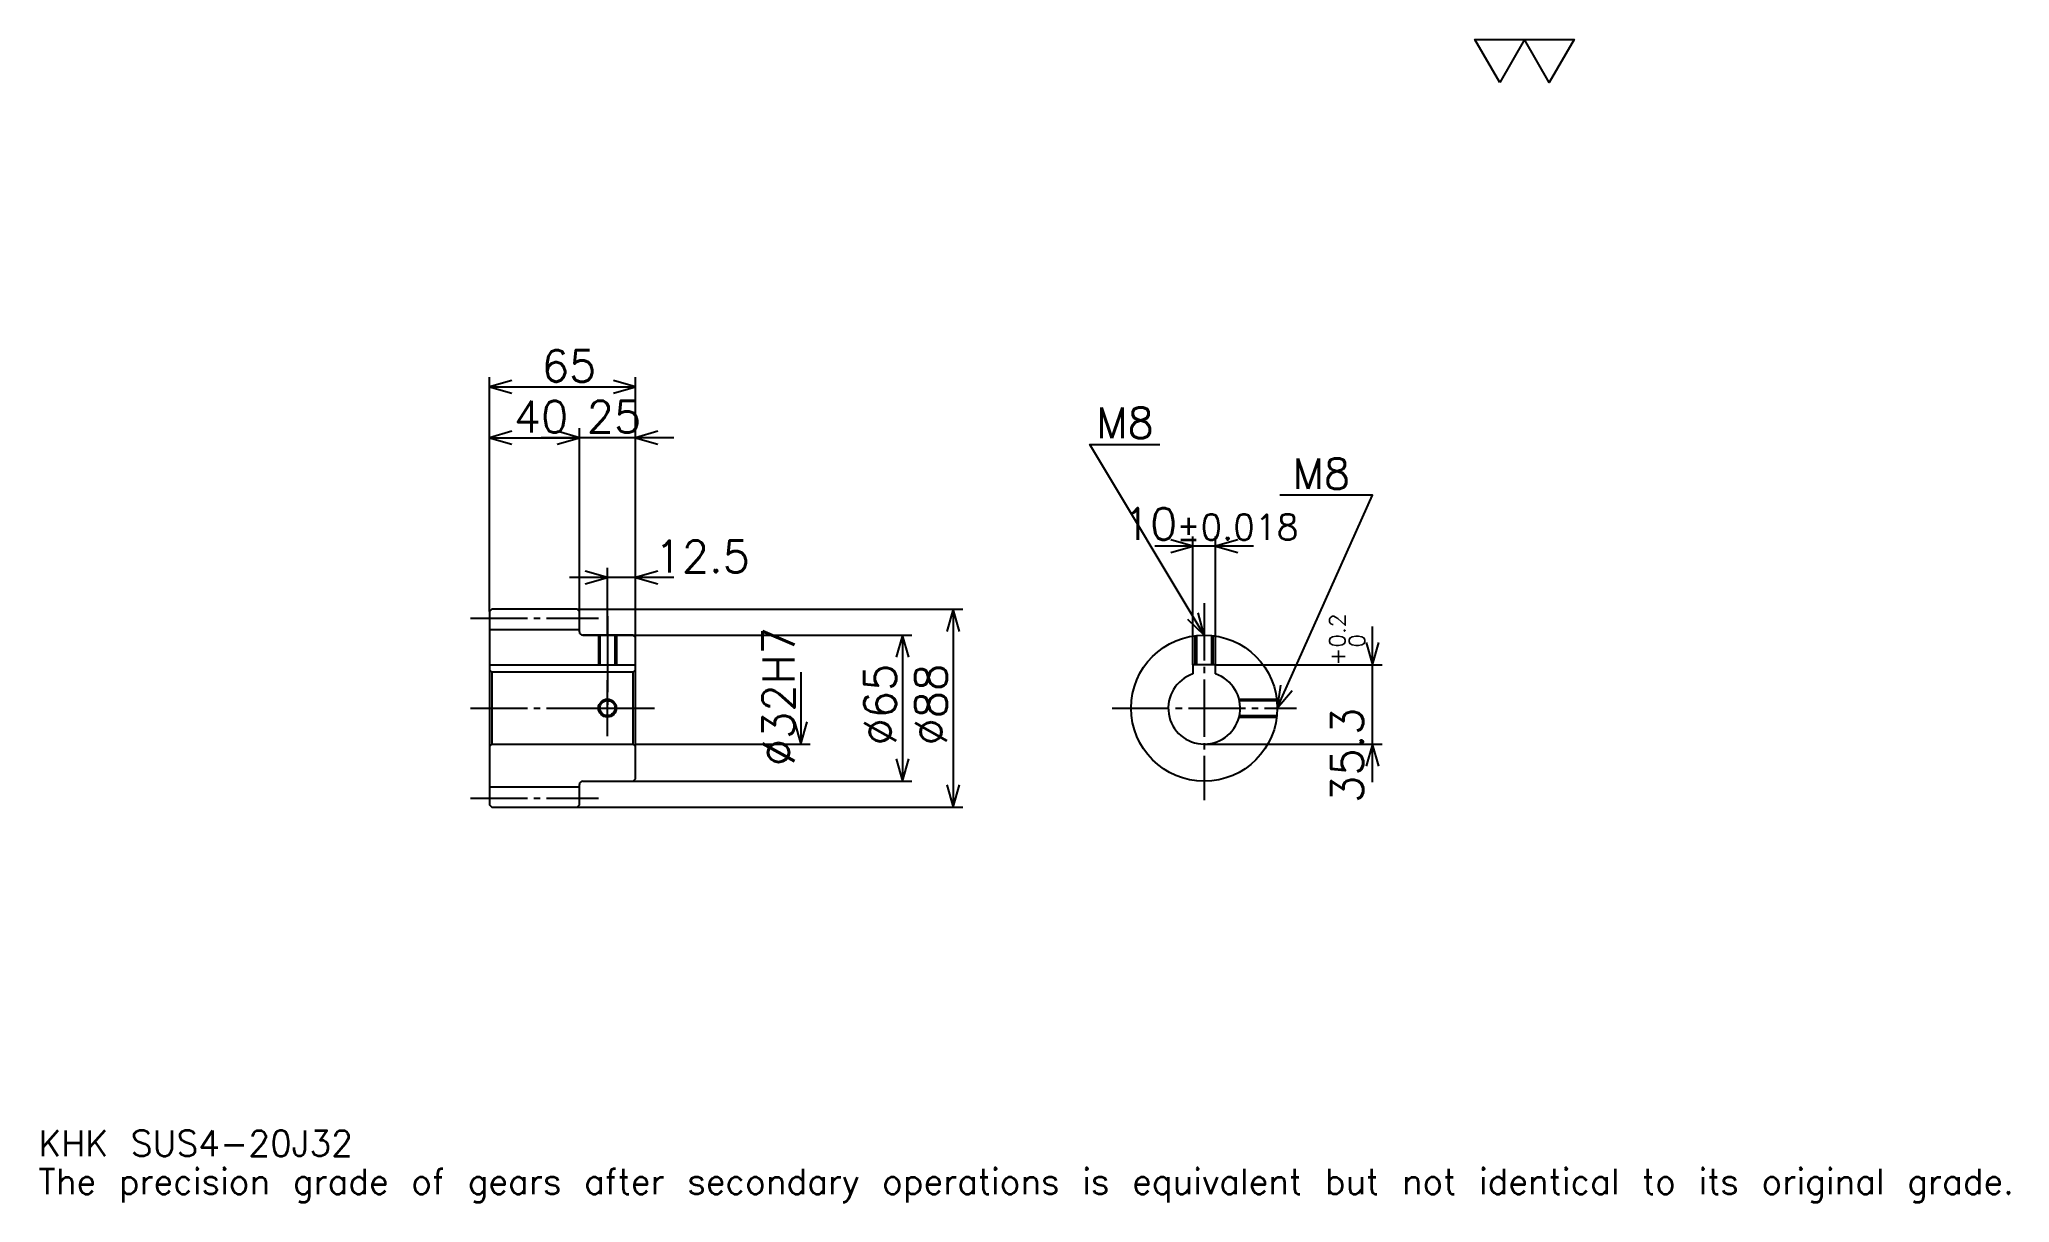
# Model space of a CAD drawing. Extents: x 29 to 905, y 10 to 528.
import ezdxf

# ---------------------------------------------------------------- set-up
doc = ezdxf.new("R2010")
doc.units = 0
doc.linetypes.add('DASHDOT', pattern=[33.913044, 25.434783, -2.826087, 2.826087, -2.826087])
doc.layers.get('0').update_dxf_attribs({"linetype": 'CONTINUOUS'})
doc.layers.add('DASHDOT', color=6, linetype='DASHDOT')
doc.styles.add('KANJI', font='TXT', dxfattribs={"bigfont": 'BIGFONT'})

msp = doc.modelspace()

# ---------------------------------------------------------------- linework, layer by layer
at = {"color": 5}
for p, q in [((228.913055, 274.326111), (228.913055, 377.478271)), ((293.913055, 274.326111), (293.913055, 377.478271)), ((228.913055, 373.239136), (293.913055, 373.239136)), ((228.913055, 350.630432), (268.913055, 350.630432)), ((310.869568, 350.630432), (251.956528, 350.630432)), ((268.913055, 274.326111), (268.913055, 354.869568)), ((568.804321, 302.391296), (524.891357, 302.391296)), ((541.847839, 249.626099), (541.847839, 306.630432)), ((551.847839, 249.626099), (551.847839, 306.630432)), ((281.413055, 274.326111), (281.413055, 292.695679)), ((310.869568, 288.456543), (264.456543, 288.456543)), ((228.913055, 273.326111), (228.913055, 274.326111)), ((267.913055, 274.326111), (293.913055, 274.326111)), ((268.913055, 273.326111), (268.913055, 274.326111)), ((281.413055, 262.826111), (281.413055, 274.326111)), ((281.413055, 262.826111), (281.413055, 274.326111)), ((293.913055, 274.326111), (439.456543, 274.326111)), ((293.913055, 261.826111), (293.913055, 274.326111)), ((435.217407, 274.326111), (435.217407, 186.326096)), ((621.739136, 197.369568), (621.739136, 266.582611)), ((270.413055, 262.826111), (293.913055, 262.826111)), ((293.913055, 262.826111), (416.847839, 262.826111)), ((412.608704, 262.826111), (412.608704, 197.826096)), ((367.391327, 246.326096), (367.391327, 214.326096)), ((551.847839, 249.626099), (625.978271, 249.626099)), ((293.913055, 214.326096), (371.630463, 214.326096)), ((546.847839, 214.326096), (625.978271, 214.326096)), ((270.413055, 197.826096), (293.913055, 197.826096)), ((293.913055, 197.826096), (416.847839, 197.826096)), ((267.913055, 186.326096), (293.913055, 186.326096)), ((293.913055, 186.326096), (439.456543, 186.326096))]:
    msp.add_line(p, q, dxfattribs=at)
at = {"color": 4}
for p, q in [((228.913055, 265.326111), (268.913055, 265.326111)), ((228.913055, 249.626099), (293.913055, 249.626099)), ((229.913055, 246.326096), (229.913055, 214.326096)), ((292.913055, 246.326096), (293.913055, 247.326096)), ((292.913055, 214.326096), (293.913055, 213.326096)), ((228.913055, 195.326096), (268.913055, 195.326096))]:
    msp.add_line(p, q, dxfattribs=at)
at = {"color": 7}
msp.add_lwpolyline([(678.260864, 508.695648), (667.239136, 527.799988), (711.32605, 527.799988), (700.304321, 508.695648), (689.282593, 527.799988), (678.260864, 508.695648)], dxfattribs=at)
at = {"color": 5}
for points in [[(238.804352, 376.065216), (228.913055, 373.239136), (238.804352, 370.413055)], [(284.021759, 370.413055), (293.913055, 373.239136), (284.021759, 376.065216)], [(238.804352, 353.456543), (228.913055, 350.630432), (238.804352, 347.804352)], [(259.021759, 347.804352), (268.913055, 350.630432), (259.021759, 353.456543)], [(259.021759, 347.804352), (268.913055, 350.630432), (259.021759, 353.456543)], [(303.804352, 353.456543), (293.913055, 350.630432), (303.804352, 347.804352)], [(546.847839, 262.826111), (495.978271, 347.608704), (527.065186, 347.608704)], [(579.347839, 230.326096), (621.739136, 325), (580.478271, 325)], [(531.956543, 299.565216), (541.847839, 302.391296), (531.956543, 305.217407)], [(561.739136, 305.217407), (551.847839, 302.391296), (561.739136, 299.565216)], [(271.521759, 285.630432), (281.413055, 288.456543), (271.521759, 291.282623)], [(303.804352, 291.282623), (293.913055, 288.456543), (303.804352, 285.630432)], [(438.043488, 264.434784), (435.217407, 274.326111), (432.391327, 264.434784)], [(539.335449, 269.853821), (546.847839, 262.826111), (544.182129, 272.761841)], [(415.434784, 252.934784), (412.608704, 262.826111), (409.782623, 252.934784)], [(618.913086, 259.517395), (621.739136, 249.626099), (624.565186, 259.517395)], [(580.81073, 240.508652), (579.347839, 230.326096), (585.96936, 238.198822)], [(364.565247, 224.217407), (367.391327, 214.326096), (370.217407, 224.217407)], [(624.565186, 204.434784), (621.739136, 214.326096), (618.913086, 204.434784)], [(409.782623, 207.717407), (412.608704, 197.826096), (415.434784, 207.717407)], [(432.391327, 196.217407), (435.217407, 186.326096), (438.043488, 196.217407)]]:
    msp.add_lwpolyline(points, dxfattribs=at)
at = {"color": 4}
for points in [[(268.913055, 264.326111), (268.913055, 273.326111), (267.913055, 274.326111), (229.913055, 274.326111), (228.913055, 273.326111), (228.913055, 213.326096)], [(270.413055, 197.826096), (292.913055, 197.826096), (293.913055, 198.826096), (293.913055, 261.826111), (292.913055, 262.826111), (270.413055, 262.826111)], [(277.413055, 262.826111), (277.413055, 249.626099)], [(278.088043, 262.826111), (278.088043, 249.626099)], [(284.738068, 262.826111), (284.738068, 249.626099)], [(285.413055, 262.826111), (285.413055, 249.626099)], [(542.847839, 249.626099), (542.847839, 262.57901)], [(543.522827, 249.626099), (543.522827, 262.655579)], [(550.172852, 249.626099), (550.172852, 262.655579)], [(550.847839, 249.626099), (550.847839, 262.57901)], [(228.913055, 213.326096), (229.913055, 214.326096), (292.913055, 214.326096), (292.913055, 246.326096), (229.913055, 246.326096), (228.913055, 247.326096)], [(551.847839, 245.52478), (551.847839, 249.626099), (541.847839, 249.626099), (541.847839, 245.52478)], [(562.339783, 234.326096), (579.100708, 234.326096)], [(562.498535, 233.651093), (579.177307, 233.651093)], [(562.339783, 226.326096), (579.100708, 226.326096)], [(562.498535, 227.001099), (579.177307, 227.001099)], [(228.913055, 213.326096), (228.913055, 187.326096), (229.913055, 186.326096), (267.913055, 186.326096), (268.913055, 187.326096), (268.913055, 196.326096)]]:
    msp.add_lwpolyline(points, dxfattribs=at)
for centre, radius in [((546.847839, 230.326096), 32.5), ((281.413055, 230.326096), 3.325)]:
    msp.add_circle(centre, radius, dxfattribs=at)
at = {"color": 7}
msp.add_circle((281.413055, 230.326096), 4, dxfattribs=at)
at = {"color": 4}
for centre, radius, start, end in [((270.413055, 264.326111), 1.5, 180, 270), ((546.847839, 230.326096), 16, 108.209957329, 71.790042671), ((270.413055, 196.326096), 1.5, 90, 180)]:
    msp.add_arc(centre, radius, start, end, dxfattribs=at)
at = {"layer": 'DASHDOT', "color": 7}
for p, q in [((546.847839, 276.956543), (546.847839, 189.347839)), ((220.434799, 270.326111), (277.391327, 270.326111)), ((281.413055, 262.826111), (281.413055, 230.326096)), ((220.434799, 230.326096), (302.391327, 230.326096)), ((505.869568, 230.326096), (587.826111, 230.326096)), ((220.434799, 190.326096), (277.391327, 190.326096))]:
    msp.add_line(p, q, dxfattribs=at)
for points in [[(281.413055, 271.304352), (281.413055, 241.147827)], [(281.413055, 217.847839), (281.413055, 242.804352)], [(268.934784, 230.326096), (293.891327, 230.326096)]]:
    msp.add_lwpolyline(points, dxfattribs=at)

# ---------------------------------------------------------------- texts
at = {"color": 7, "style": 'KANJI'}
for s, height, p in [('65', 14.130435, (252.228271, 375.5)), ('40', 14.130435, (239.728271, 352.891296)), ('25', 14.130435, (272.228271, 352.891296)), ('M8', 13.565218, (498.804352, 350.434784)), ('M8', 13.565218, (586.130432, 327.826111)), ('10', 14.130435, (510.614594, 305.217407)), ('%%p0.018', 11.304348, (534.493286, 305.217407)), ('12.5', 14.130435, (302.391327, 290.717407)), ('KHK SUS4-20J32', 11.304348, (28.26087, 31.086956)), ('The precision grade of gears after secondary operations is equivalent but not identical to its original grade.', 11.304348, (28.26087, 14.130435))]:
    msp.add_text(s, height=height, dxfattribs=at).set_placement(p)
for s, height, p in [('%%c32H7', 14.130435, (364.565247, 204.538055)), ('0.2', 7.065217, (609.586975, 257.230316)), ('+', 7.065217, (609.586975, 249.317276)), ('0', 7.065217, (618.347839, 257.230316)), ('%%c65', 14.130435, (409.782623, 213.722839)), ('%%c88', 14.130435, (432.391327, 213.722839)), ('35.3', 14.130435, (617.5, 188.155167))]:
    msp.add_text(s, height=height, rotation=90, dxfattribs=at).set_placement(p)

doc.saveas('drawing.dxf')
